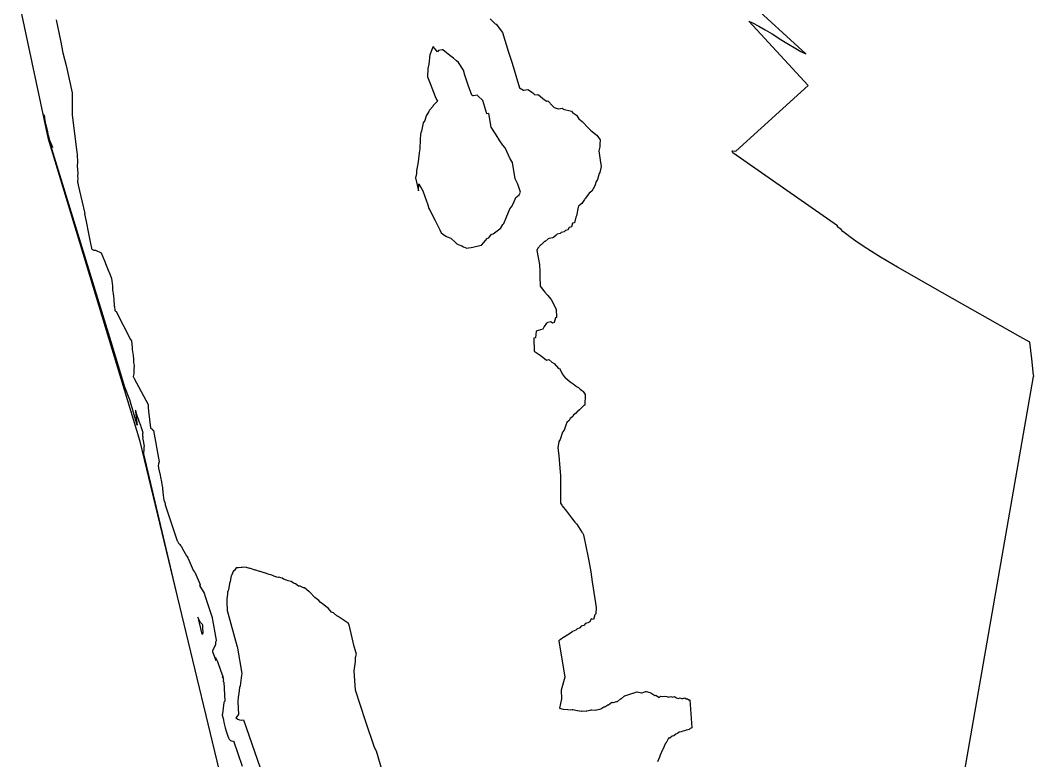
# Model space of a CAD drawing. Header units: metres. Extents: x 706349 to 713144, y 2649082 to 2655455.
# Drawn here: x 706421 to 707047, y 2654307 to 2654765 of the extents above; entities that cross this region are included whole.
import ezdxf

# ---------------------------------------------------------------- set-up
doc = ezdxf.new("R2010")
doc.units = ezdxf.units.M
for name, color, linetype in [('C-TINN-BNDY', 110, 'Continuous'), ('C-TOPO-MAJR', 9, 'Continuous'), ('C-TOPO-MINR', 8, 'Continuous')]:
    doc.layers.add(name, color=color, linetype=linetype)

msp = doc.modelspace()

# ---------------------------------------------------------------- linework, layer by layer
at = {"layer": 'C-TINN-BNDY', "color": 110, "linetype": 'Continuous', "lineweight": -3, "flags": 128}
msp.add_lwpolyline([(706690.92, 2653776.55), (706634.74, 2653938.43), (706603.15, 2654063.32), (706599.91, 2654075.47), (706589.72, 2654113.64), (706573.21, 2654179.4), (706570.87, 2654189.16), (706494.72, 2654504.87), (706438.2, 2654691.88), (706420.68, 2654774.1)], dxfattribs=at)
at = {"layer": 'C-TOPO-MAJR', "color": 9, "linetype": 'Continuous', "lineweight": -3, "flags": 128}
for points in [[(707002.63, 2654292.14), (707046.71, 2654545.11), (707046.75, 2654545.13), (707046.93, 2654545.22), (707046.91, 2654545.55), (707046.87, 2654545.93), (707045.71, 2654556.11), (707044.53, 2654566.33), (707044.52, 2654566.33), (707038.55, 2654569.67), (706990.54, 2654596.81), (706962.8, 2654612.79), (706952.29, 2654618.84), (706946.69, 2654622.5), (706941.63, 2654625.82), (706937.03, 2654628.82), (706934.18, 2654630.99), (706931.52, 2654632.98), (706929.04, 2654634.85), (706927.87, 2654636.11), (706925.62, 2654637.72), (706925.66, 2654638.41), (706861.06, 2654683.53), (706860.61, 2654684.61), (706862.81, 2654684.43), (706907.6, 2654725.1), (706870.87, 2654764.9), (706873.23, 2654763.94), (706877.06, 2654761.77), (706881.07, 2654759.5), (706885.26, 2654757.1), (706891.36, 2654753.22), (706902.94, 2654746.08), (706906.13, 2654744.59), (706834.8, 2654810.02)], [(706711.02, 2654766.3), (706714.08, 2654763.32), (706714.85, 2654762.94), (706718.58, 2654757.79), (706722.31, 2654745.69), (706723.31, 2654742.73), (706724.71, 2654738.91), (706729.07, 2654723.6), (706731.6, 2654722.27), (706731.94, 2654722.12), (706734.35, 2654722.56), (706734.75, 2654722.35), (706737.46, 2654720.67), (706738.7, 2654719.25), (706740.45, 2654719.64), (706741.89, 2654718.55), (706743.66, 2654717.11), (706745.89, 2654715.36), (706746.64, 2654715.59), (706749.78, 2654712.39), (706749.99, 2654712.18), (706750.68, 2654711.47), (706753.1, 2654710.7), (706753.26, 2654710.58), (706755.72, 2654711.05), (706755.9, 2654710.89), (706756.21, 2654710.53), (706761.4, 2654709.16), (706761.99, 2654708.51), (706764.49, 2654706.81), (706765.82, 2654704.58), (706767.82, 2654702.89), (706771.79, 2654698.66), (706773.07, 2654697.49), (706774, 2654696.6), (706776.4, 2654694.88), (706776.9, 2654694.41), (706779.04, 2654691.41), (706778.83, 2654688.63), (706778.91, 2654687.19), (706778.15, 2654684.64), (706778.99, 2654679.02), (706779.59, 2654674.93), (706778.77, 2654671.37), (706778.44, 2654670.74), (706777.38, 2654666.95), (706776.62, 2654665.66), (706775.78, 2654663), (706774.63, 2654661.23), (706773.88, 2654659.85), (706772.28, 2654658.62), (706771.68, 2654657.61), (706770.02, 2654655.36), (706769.6, 2654654.97), (706769.24, 2654654.6), (706767.6, 2654652.13), (706765.75, 2654650.67), (706765.44, 2654649.9), (706765.35, 2654649.88), (706764.46, 2654644.6), (706763.93, 2654643.63), (706763.18, 2654640.24), (706761.98, 2654639.92), (706761.25, 2654637.71), (706759.8, 2654637.33), (706759.14, 2654635.74), (706757.51, 2654635.35), (706756.72, 2654634.59), (706755, 2654634.17), (706754.26, 2654633.49), (706752.49, 2654633.08), (706751.78, 2654632.47), (706750.16, 2654631.07), (706749.48, 2654630.89), (706747.5, 2654630.41), (706746.82, 2654630.24), (706745.12, 2654628.66), (706744.59, 2654628.53), (706742.79, 2654626.74), (706742.42, 2654626.65), (706740.53, 2654624.6), (706739.83, 2654623.01), (706741.57, 2654614.45), (706741.72, 2654609.93), (706741.79, 2654606.93), (706741.99, 2654600.91), (706744.93, 2654597.23), (706746.47, 2654595.43), (706748.71, 2654592.69), (706751.78, 2654586.8), (706752.13, 2654581.69), (706751.52, 2654581.52), (706750.53, 2654578.48), (706749.59, 2654578.2), (706748.48, 2654579.01), (706746.6, 2654578.47), (706745.8, 2654578.22), (706744.47, 2654575.96), (706743.67, 2654574.46), (706740.69, 2654573.62), (706739.53, 2654573.25), (706739.1, 2654569.08), (706738.11, 2654568.8), (706738.22, 2654560.88), (706741.26, 2654558.74), (706741.91, 2654558.25), (706744.57, 2654556.34), (706745.93, 2654555.28), (706747.4, 2654555.74), (706749.21, 2654553.93), (706750.59, 2654553.27), (706753.3, 2654550.14), (706753.8, 2654550.3), (706755.51, 2654546.88), (706757.44, 2654544.3), (706757.83, 2654544.19), (706760.22, 2654542.08), (706761.11, 2654541.46), (706762.31, 2654540.63), (706764.3, 2654538.94), (706765.54, 2654538.34), (706766.62, 2654537.22), (706767.4, 2654536.76), (706768.03, 2654536.31), (706768.55, 2654535.85), (706769.72, 2654533.92), (706769.6, 2654527.43), (706769.37, 2654527.35), (706769.14, 2654527.26), (706768.92, 2654527.14), (706768.68, 2654527.01), (706768.47, 2654526.8), (706768.22, 2654526.55), (706766.61, 2654524.88), (706766.27, 2654524.53), (706764.63, 2654523.03), (706764.24, 2654522.39), (706762.53, 2654521.33), (706762.06, 2654520.5), (706760.46, 2654519.2), (706759.92, 2654517.88), (706758.47, 2654516.68), (706757.73, 2654515.06), (706756.75, 2654511.88), (706755.8, 2654510.64), (706754.38, 2654506.08), (706753.9, 2654505.59), (706753.54, 2654505.03), (706752.79, 2654500.92), (706753.4, 2654496.25), (706754, 2654488.44), (706754.43, 2654483.9), (706754.61, 2654476.62), (706754.42, 2654471.19), (706754.42, 2654469.16), (706754.52, 2654466.75), (706755.31, 2654465.51), (706755.59, 2654465.11), (706758.28, 2654461.94), (706759.44, 2654460.22), (706761.38, 2654457.8), (706763.42, 2654455.13), (706764.54, 2654453.91), (706767.76, 2654448.77), (706767.97, 2654448.58), (706768.12, 2654448.43), (706768.82, 2654447.28), (706771.64, 2654433.19), (706772.43, 2654428.88), (706773.25, 2654424.33), (706774.08, 2654418.24), (706775.82, 2654407.65), (706776.49, 2654402.33), (706776.33, 2654398.33), (706775.73, 2654397.81), (706774.95, 2654394.84), (706773.54, 2654395.31), (706772.65, 2654393.49), (706771.34, 2654392.72), (706769.87, 2654392.36), (706768.93, 2654391.07), (706767.24, 2654390.65), (706766.43, 2654389.7), (706764.63, 2654388.85), (706763.95, 2654388.29), (706762.01, 2654387.4), (706761.46, 2654386.96), (706759.41, 2654385.62), (706759.01, 2654385.41), (706756.81, 2654383.96), (706756.58, 2654383.83), (706754.22, 2654382.29), (706754.15, 2654382.26), (706753.53, 2654381.69), (706757.11, 2654359.21), (706754.94, 2654351.25), (706755.19, 2654345.72), (706753.95, 2654340.04), (706756.22, 2654339.3), (706756.33, 2654339.32), (706756.44, 2654339.34), (706761.71, 2654338.96), (706761.94, 2654339.12), (706762.16, 2654339.17), (706764.77, 2654338.58), (706765.1, 2654338.66), (706767.58, 2654338.17), (706767.96, 2654338.44), (706770.31, 2654338.06), (706770.75, 2654338.36), (706772.93, 2654338.79), (706773.4, 2654338.91), (706773.86, 2654339.03), (706776.17, 2654338.84), (706776.71, 2654338.98), (706778.8, 2654339.46), (706779.35, 2654339.6), (706781.3, 2654340.8), (706781.82, 2654340.76), (706783.81, 2654342.06), (706784.21, 2654342.18), (706786.29, 2654343.64), (706786.64, 2654343.6), (706787.03, 2654343.56), (706789.3, 2654344.23), (706789.7, 2654344.18), (706791.68, 2654345.89), (706792.03, 2654345.7), (706794.04, 2654347.71), (706794.2, 2654347.67), (706796.65, 2654348.49), (706796.79, 2654348.53), (706799.2, 2654349.38), (706799.38, 2654349.33), (706801.75, 2654350.17), (706801.9, 2654350.21), (706804.57, 2654349.58), (706804.96, 2654349.46), (706807.04, 2654350.23), (706807.38, 2654350.32), (706809.72, 2654349.67), (706810.34, 2654349.46), (706812.72, 2654347.75), (706813.5, 2654347.96), (706815.48, 2654346.69), (706816.29, 2654347.44), (706817.81, 2654347.15), (706818.83, 2654347.42), (706820.24, 2654347.13), (706821.5, 2654346.83), (706822.64, 2654347.14), (706823.83, 2654346.82), (706824.99, 2654347.13), (706826.22, 2654346.34), (706827.19, 2654346), (706828.42, 2654346.36), (706829.35, 2654346), (706830.18, 2654345.94), (706831.38, 2654346.34), (706832.25, 2654345.88), (706833.02, 2654345.71), (706833.71, 2654345.19), (706834.39, 2654345.22), (706835.64, 2654327.94), (706835.24, 2654327.56), (706834.66, 2654327.45), (706834.01, 2654326.92), (706833.18, 2654326.71), (706832.06, 2654326.33), (706831.14, 2654326.09), (706830, 2654325.76), (706828.99, 2654325.47), (706827.84, 2654325.16), (706826.75, 2654324.31), (706825.68, 2654324.03), (706824.44, 2654322.98), (706823.51, 2654322.73), (706822.08, 2654321.39), (706821.27, 2654321.53), (706819.74, 2654318.56), (706819.37, 2654318.46), (706818.37, 2654315.83), (706817.71, 2654314.47), (706817.6, 2654314.23), (706816.03, 2654310.87), (706815.7, 2654309.75), (706814.42, 2654306.79)], [(706644.78, 2654300.04), (706640.73, 2654313.38), (706639.57, 2654315.59), (706634.01, 2654332.16), (706627.76, 2654351.16), (706626.99, 2654363.02), (706627.79, 2654368.96), (706627.74, 2654371.43), (706628.38, 2654373.43), (706626.93, 2654378.25), (706623.97, 2654391.5), (706623.11, 2654392.9), (706622.93, 2654392.87), (706622.7, 2654392.98), (706617.22, 2654396.69), (706616.37, 2654397.07), (706614.25, 2654398.94), (706613.05, 2654399.43), (706611.23, 2654401.58), (706609.47, 2654402.96), (706608.24, 2654403.92), (706606.09, 2654405.63), (706605.22, 2654406.6), (706602.65, 2654408.51), (706602.22, 2654408.96), (706599.97, 2654411.39), (706599.21, 2654412.13), (706599.05, 2654412.16), (706596.37, 2654414.4), (706595.72, 2654414.46), (706593.57, 2654415.47), (706592.65, 2654415.56), (706590.77, 2654416.83), (706589.44, 2654417.31), (706588, 2654418.25), (706586.31, 2654418.79), (706585.25, 2654419.22), (706583.29, 2654419.84), (706582.54, 2654420.46), (706580.28, 2654421.06), (706579.87, 2654420.8), (706577.39, 2654421.73), (706577.2, 2654421.89), (706575.61, 2654422.39), (706574.45, 2654422.77), (706574.4, 2654422.77), (706571.63, 2654423.71), (706571.44, 2654423.73), (706568.87, 2654424.57), (706568.56, 2654424.6), (706566.18, 2654425.41), (706565.77, 2654425.44), (706565.3, 2654425.6), (706563.02, 2654426.31), (706562.48, 2654426.33), (706560.4, 2654427.01), (706559.69, 2654427.24), (706557.9, 2654426.99), (706557.22, 2654427.01), (706555.55, 2654426.78), (706554.86, 2654426.8), (706554.13, 2654426.85), (706552.91, 2654425.04), (706552.38, 2654424.89), (706551.22, 2654422.01), (706550.93, 2654421.93), (706550.46, 2654418.39), (706550.06, 2654417.17), (706550, 2654417.1), (706549.95, 2654417.03), (706549.28, 2654413.2), (706549.11, 2654412.84), (706548.93, 2654412.45), (706548.77, 2654411.84), (706548.66, 2654410.59), (706548.32, 2654407.58), (706548.26, 2654405.49), (706548.47, 2654400.51), (706554.7, 2654378.02), (706554.86, 2654377.51), (706554.93, 2654377.04), (706557.58, 2654361.38), (706557.25, 2654359.02), (706557.1, 2654358.79), (706556.51, 2654353.87), (706556.12, 2654352.86), (706555.74, 2654349.09), (706555.28, 2654346.8), (706555.12, 2654343.94), (706555.59, 2654336.04), (706554.71, 2654335.11), (706553.98, 2654334.07), (706555.02, 2654333.24), (706556.12, 2654332.85), (706557.29, 2654332.65), (706558.66, 2654332.72), (706570.67, 2654298.41)]]:
    msp.add_lwpolyline(points, dxfattribs=at)
msp.add_lwpolyline([(706686.96, 2654743.11), (706685.14, 2654744.56), (706684.15, 2654745.33), (706681.87, 2654747.19), (706681.33, 2654747.09), (706679.08, 2654746.79), (706678.56, 2654745.94), (706675.82, 2654749.16), (706675.69, 2654748.82), (706673.82, 2654744.13), (706673.17, 2654738.24), (706672.49, 2654735.6), (706672.32, 2654730.4), (706673.9, 2654726.39), (706677.11, 2654718.36), (706677.91, 2654716.36), (706678.59, 2654715.41), (706678.08, 2654715.12), (706678.06, 2654715.09), (706675.75, 2654712.72), (706675.52, 2654712.19), (706673.54, 2654709.91), (706673.05, 2654709.03), (706671.5, 2654706.27), (706670.75, 2654703.54), (706669.64, 2654701.98), (706668.57, 2654696.95), (706668.17, 2654695.86), (706667.96, 2654694.96), (706667.72, 2654691.79), (706667.58, 2654686.03), (706667.17, 2654683.43), (706666.63, 2654678), (706665.61, 2654672.36), (706665.47, 2654670.77), (706664.82, 2654668.05), (706666.66, 2654660.03), (706666.97, 2654664.3), (706669.43, 2654660.01), (706672.6, 2654651.24), (706673.2, 2654649.13), (706673.8, 2654647.93), (706677, 2654641.6), (706679.86, 2654635.87), (706680.76, 2654634.06), (706683.74, 2654632.02), (706683.85, 2654631.85), (706684.44, 2654631.55), (706686.71, 2654630.74), (706686.92, 2654630.53), (706689.68, 2654627.99), (706690.41, 2654627.23), (706691.25, 2654626.81), (706693.49, 2654625.85), (706694.64, 2654625.27), (706696.57, 2654624.42), (706697.71, 2654624.64), (706699.26, 2654625), (706700.4, 2654625.21), (706701.93, 2654625.56), (706703.08, 2654625.82), (706704.61, 2654626.15), (706705.76, 2654626.42), (706707.1, 2654627.98), (706707.89, 2654628.97), (706709.47, 2654630.79), (706710.2, 2654630.99), (706711.91, 2654633.16), (706712.97, 2654633.47), (706717.07, 2654636.54), (706717.33, 2654636.61), (706718.96, 2654639.13), (706719.43, 2654639.66), (706719.49, 2654639.79), (706721.38, 2654644.34), (706721.91, 2654645.69), (706723.21, 2654648.86), (706724.32, 2654650.04), (706725.23, 2654652.02), (706726.58, 2654654.89), (706727, 2654655.8), (706728.9, 2654657.49), (706729.07, 2654657.82), (706729.73, 2654659.11), (706728.24, 2654664.02), (706726.51, 2654667.39), (706724.77, 2654677.48), (706723.5, 2654679.75), (706720.27, 2654686.62), (706718.83, 2654688.22), (706717.12, 2654690.86), (706714.68, 2654694.65), (706713.96, 2654695.76), (706711.71, 2654699.35), (706710.16, 2654707.72), (706709.02, 2654707.55), (706706.51, 2654715.79), (706703.4, 2654718.78), (706703.26, 2654719.08), (706700.49, 2654718.65), (706700.4, 2654718.81), (706699.78, 2654719.08), (706697.49, 2654725.24), (706695.36, 2654731.41), (706694.56, 2654734.53), (706691.5, 2654739.4), (706690.33, 2654740.35), (706688.36, 2654741.94), (706686.96, 2654743.11)], close=True, dxfattribs=at)
at = {"layer": 'C-TOPO-MINR', "color": 8, "linetype": 'Continuous', "lineweight": -3, "flags": 128}
for points, elevation in [([(706442.8, 2654765.82), (706445.52, 2654752.85), (706447.04, 2654745.34), (706448.99, 2654737.53), (706452.74, 2654720.65), (706452.65, 2654715.55), (706452.65, 2654711.05), (706452.69, 2654706.66), (706455.73, 2654683.87), (706455.89, 2654682.68), (706455.89, 2654682.59), (706455.89, 2654682.56), (706455.97, 2654677.34), (706455.88, 2654675.8), (706456.04, 2654672.78), (706456.21, 2654671.1), (706456.08, 2654668.75), (706456.16, 2654668.1), (706456.11, 2654665.46), (706456.23, 2654664.86), (706456.51, 2654663.4), (706460.58, 2654645.93), (706460.37, 2654645.73), (706461.32, 2654640.97), (706462.83, 2654633.62), (706464.29, 2654626.32), (706464.44, 2654625.6), (706464.68, 2654624.48), (706464.68, 2654624.48), (706464.71, 2654624.4), (706464.99, 2654623.98), (706465.3, 2654623.68), (706465.68, 2654623.43), (706466.11, 2654623.28), (706466.57, 2654623.2), (706467.1, 2654623.18), (706470.58, 2654621.65), (706472.7, 2654616.59), (706473.69, 2654613.96), (706475.35, 2654609.82), (706475.71, 2654609.58), (706477.08, 2654605.68), (706477.63, 2654601.11), (706477.76, 2654599.01), (706478.24, 2654594.75), (706478.5, 2654592.78), (706478.77, 2654588.87), (706478.83, 2654588.32), (706479.03, 2654586.15), (706479.15, 2654585.92), (706479.46, 2654585.55), (706479.84, 2654585.3), (706488.78, 2654568.05), (706489.34, 2654567.1), (706489.91, 2654562.85), (706489.91, 2654561.82), (706490.37, 2654558.1), (706490.74, 2654555.87), (706490.64, 2654553.93), (706490.82, 2654552.68), (706490.96, 2654551.89), (706490.81, 2654549.71), (706490.88, 2654549.32), (706490.76, 2654546.83), (706490.46, 2654545.11), (706491.02, 2654543.85), (706499.64, 2654527.8), (706499.8, 2654525.9), (706500.02, 2654523.74), (706501.23, 2654513.41), (706501.44, 2654513.2), (706501.43, 2654513.16), (706501.93, 2654512.81), (706501.93, 2654512.71), (706502.47, 2654512.33), (706502.43, 2654512.13), (706503.07, 2654511.82), (706506.42, 2654492.3), (706506.05, 2654491.06), (706505.84, 2654489.93), (706506.09, 2654488.77), (706506.12, 2654488.51), (706507.13, 2654484.03), (706507.26, 2654482.89), (706507.97, 2654479.93), (706508.19, 2654478.25), (706508.63, 2654476.47), (706508.62, 2654475.28), (706508.68, 2654474.65), (706508.75, 2654473.45), (706508.98, 2654471.99), (706509.03, 2654471.62), (706509.24, 2654470.21), (706509.27, 2654470.01), (706509.4, 2654468.83), (706509.41, 2654468.75), (706509.75, 2654467.56), (706509.8, 2654467.62), (706509.83, 2654467.61), (706509.85, 2654467.59), (706509.88, 2654467.6), (706509.91, 2654467.62), (706509.92, 2654467.6), (706510.28, 2654465.69), (706517.5, 2654444.08), (706517.73, 2654443.52), (706517.92, 2654443.24), (706518.54, 2654441.98), (706518.81, 2654441.69), (706519.18, 2654441.27), (706519.64, 2654440.66), (706520.21, 2654439.93), (706520.74, 2654439.02), (706521.82, 2654437.16), (706523.47, 2654434.27), (706523.6, 2654434.06), (706524.25, 2654432.89), (706524.26, 2654432.87), (706524.29, 2654432.79), (706524.45, 2654432.68), (706527.58, 2654425.26), (706527.92, 2654424.76), (706528.25, 2654424.42), (706528.59, 2654424.14), (706531.84, 2654416.54), (706532.01, 2654416.21), (706531.49, 2654415.88), (706534.23, 2654411.14), (706535.12, 2654408.49), (706538.9, 2654397.23), (706538.9, 2654397.21), (706539.05, 2654396.87), (706541.63, 2654382.17), (706541.65, 2654381.57), (706541.28, 2654380.86), (706541.28, 2654380.36), (706541.36, 2654379.39), (706541.03, 2654378.75), (706540.74, 2654378.08), (706540.11, 2654376.78), (706539.76, 2654376.1), (706539.39, 2654375.37), (706539.36, 2654375.35), (706539.37, 2654375.34), (706539.52, 2654374.96), (706541.62, 2654369.58), (706541.37, 2654371.4), (706542.63, 2654368.94), (706544.57, 2654362.9), (706544.99, 2654361.91), (706545.8, 2654359.58), (706545.61, 2654359.39), (706545.52, 2654359.21), (706545.9, 2654359.32), (706545.9, 2654359.21), (706545.85, 2654358.96), (706545.97, 2654358.69), (706546.14, 2654358.46), (706546.08, 2654358.19), (706546.01, 2654357.9), (706546.24, 2654357.61), (706546.17, 2654357.24), (706546.11, 2654356.83), (706546.12, 2654356.47), (706546.43, 2654356.15), (706547.12, 2654344.39), (706546.74, 2654343.97), (706546.41, 2654343.51), (706545.73, 2654336.45), (706545.62, 2654336.36), (706545.53, 2654336.26), (706545.47, 2654336.16), (706545.44, 2654336.04), (706545.43, 2654335.89), (706545.45, 2654335.72), (706545.5, 2654335.53), (706545.52, 2654335.38), (706545.57, 2654335.24), (706545.58, 2654335.17), (706545.67, 2654335.04), (706545.66, 2654335.02), (706546.03, 2654333.67), (706546.73, 2654330.42), (706547.38, 2654327.81), (706547.95, 2654325.69), (706548.44, 2654324.01), (706548.89, 2654322.71), (706549.32, 2654321.69), (706549.76, 2654320.92), (706550.21, 2654320.33), (706550.69, 2654319.95), (706551.19, 2654319.77), (706551.73, 2654319.68), (706552.35, 2654319.71), (706557.82, 2654304.09)], 2), ([(706517.8, 2654409.17), (706497.02, 2654497.31), (706497.19, 2654500.5), (706497.18, 2654501.02), (706497.21, 2654501.42), (706497.27, 2654501.76), (706497.36, 2654502.04), (706496.6, 2654506.44), (706496.46, 2654506.51), (706496.65, 2654507.32), (706496.53, 2654507.41), (706496.54, 2654508.03), (706496.43, 2654508.1), (706496.48, 2654508.67), (706496.4, 2654508.75), (706496.34, 2654508.83), (706496.5, 2654510.1), (706496.53, 2654510.26), (706496.54, 2654510.32), (706495.39, 2654513.98), (706495.11, 2654514.77), (706494.18, 2654517.4), (706493.75, 2654518.67), (706493.19, 2654520.27), (706492.86, 2654521.13), (706492.66, 2654521.52), (706492.02, 2654524.19), (706491.91, 2654524.41), (706491.89, 2654524.06), (706491.85, 2654523.3), (706492.88, 2654514.95), (706488.33, 2654530.78), (706485.35, 2654538.63), (706476.77, 2654566.56), (706439.33, 2654688.69), (706440.73, 2654686.7), (706439.01, 2654691.11), (706438.97, 2654691.21), (706438.95, 2654691.3), (706438.26, 2654693.7), (706438.26, 2654693.71), (706438.18, 2654694.07), (706437.62, 2654696.53), (706436.51, 2654701.17), (706435.36, 2654706.88), (706435.76, 2654703.34)], 4)]:
    msp.add_lwpolyline(points, dxfattribs=dict(at, elevation=elevation))
at = {"layer": 'C-TOPO-MINR', "color": 8, "linetype": 'Continuous', "lineweight": -3, "elevation": 4, "flags": 128}
msp.add_lwpolyline([(706533.33, 2654391.66), (706533.31, 2654391.7), (706532.64, 2654392.31), (706532.59, 2654392.46), (706532.01, 2654393.06), (706531.54, 2654393.87), (706530.33, 2654396.38), (706532.94, 2654385.77), (706533.51, 2654386.27), (706533.56, 2654386.37), (706533.61, 2654386.46), (706533.69, 2654386.64), (706533.73, 2654386.73), (706533.78, 2654386.82), (706533.54, 2654389.55), (706533.56, 2654390.95), (706533.57, 2654390.96), (706533.55, 2654391.36), (706533.33, 2654391.66)], close=True, dxfattribs=at)

doc.saveas('drawing.dxf')
